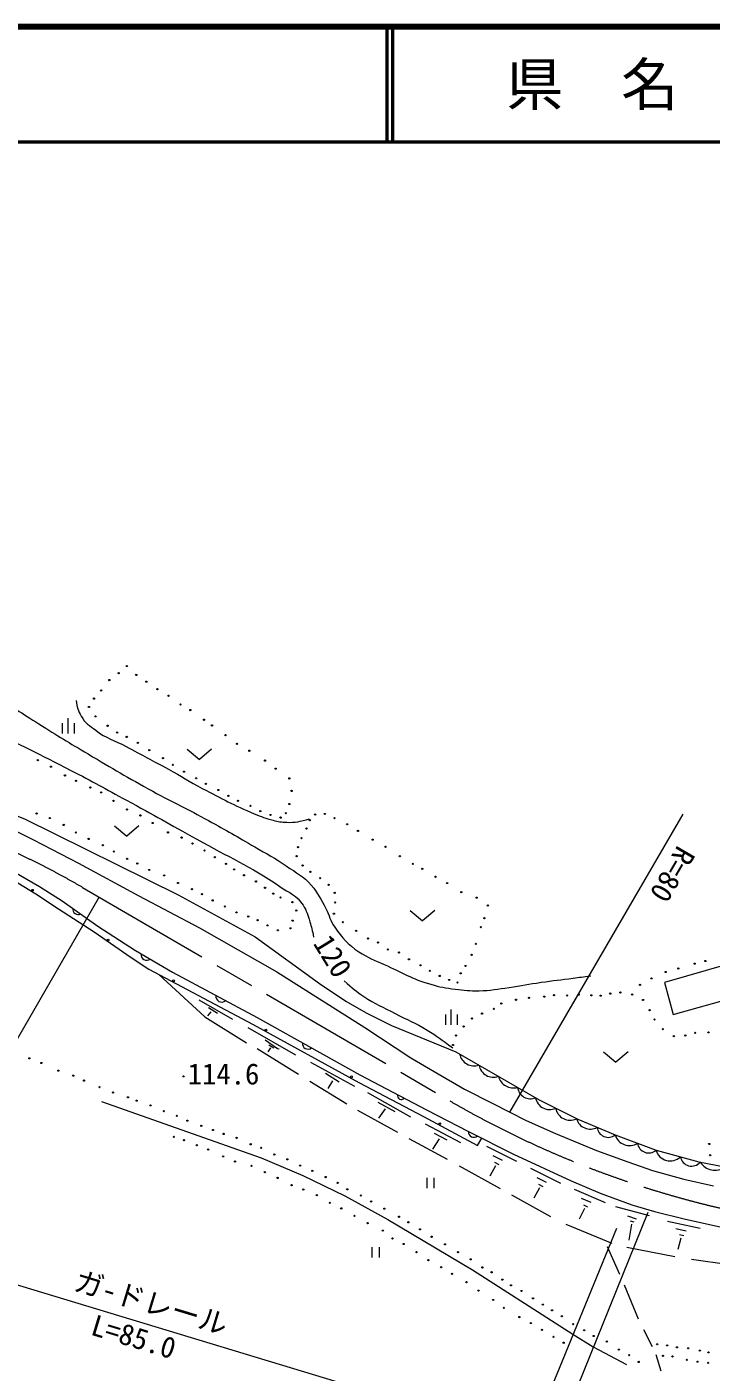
# Model space of a CAD drawing. Units: millimetres, scale not verified. Extents: x 40000 to 680000, y 20000 to 380000.
# Drawn here: x 266478 to 325950, y 263090 to 380000 of the extents above; entities that cross this region are included whole.
import ezdxf
from ezdxf.enums import TextEntityAlignment as Align

# ---------------------------------------------------------------- set-up
doc = ezdxf.new("R2010")
doc.units = ezdxf.units.MM
doc.header["$LTSCALE"] = 1000
doc.linetypes.add('CHAIN', pattern=[18.5, 12, -1.5, 3.5, -1.5])
for name, color, linetype, lineweight in [('M-BGD', 7, 'Continuous', 13), ('M-BMK', 2, 'CHAIN', 13), ('M-STR-HTXT', 7, 'Continuous', 13), ('M-TTL', 2, 'Continuous', 140), ('M-TTL-LINE', 7, 'Continuous', 50)]:
    doc.layers.add(name, color=color, linetype=linetype, lineweight=lineweight)
doc.layers.add('M-TTL-TXT', color=7, linetype='Continuous')
doc.styles.add('ＭＳ ゴシック', font='')
doc.styles.get('ＭＳ ゴシック').set_extended_font_data('MS Gothic')

msp = doc.modelspace()

# ---------------------------------------------------------------- linework, layer by layer
at = {"layer": 'M-BGD'}
for p, q in [((269551, 319488), (269551, 318591)), ((270062, 318591), (270062, 319913)), ((270573, 319488), (270573, 318591)), ((280401, 317230), (281467, 316332)), ((282532, 317230), (281467, 316332)), ((323479, 311582), (308429, 285679)), ((274087, 310552), (275153, 309655)), ((276219, 310552), (275153, 309655)), ((257779, 278429), (272751, 304376)), ((299801, 303203), (300867, 302306)), ((301932, 303203), (300867, 302306)), ((281416, 295441), (284351, 293759)), ((282269, 294768), (283054, 294270)), ((282456, 294407), (282182, 294045)), ((302857, 294181), (302857, 293283)), ((303368, 293283), (303368, 294605)), ((303879, 294181), (303879, 293283)), ((285693, 293042), (289815, 290677)), ((286502, 291215), (290096, 288986)), ((287659, 291260), (287410, 290917)), ((287933, 291229), (287497, 291503)), ((294996, 287925), (291164, 290009)), ((316599, 290928), (317664, 290030)), ((318730, 290928), (317664, 290030)), ((293622, 288289), (292435, 289046)), ((291077, 288379), (294278, 286394)), ((293052, 288411), (292641, 287728)), ((299857, 285256), (296113, 287359)), ((298501, 285710), (297025, 286532)), ((295207, 285845), (298702, 283934)), ((297613, 285971), (297043, 285149)), ((304193, 283027), (301118, 284644)), ((299676, 283402), (303001, 281584)), ((302324, 283354), (301735, 282476)), ((303006, 283251), (301903, 283831)), ((309056, 281389), (306448, 282707)), ((307821, 281484), (307003, 281882)), ((304040, 281013), (307604, 279044)), ((307204, 281014), (306705, 280113)), ((307524, 281114), (307161, 281303)), ((312883, 279475), (310276, 280793)), ((301227, 279978), (301227, 279081)), ((301850, 279978), (301850, 279081)), ((311649, 279570), (310830, 279969)), ((308608, 278490), (311984, 276624)), ((311032, 279100), (310533, 278200)), ((311351, 279201), (310989, 279389)), ((316763, 277797), (314080, 278955)), ((314937, 277311), (314493, 276381)), ((315525, 277817), (314684, 278165)), ((315250, 277430), (314877, 277596)), ((317650, 277483), (320553, 276698)), ((312576, 257482), (320482, 276999)), ((313325, 275948), (317313, 274298)), ((318674, 276670), (319445, 276418)), ((319024, 275941), (318786, 274567)), ((318926, 276222), (319221, 276151)), ((325006, 275573), (322150, 276188)), ((323787, 275352), (322895, 275531)), ((323309, 274742), (323054, 273744)), ((323593, 274919), (323195, 275010)), ((296471, 273945), (296471, 273048)), ((297094, 273945), (297094, 273048)), ((318022, 271562), (316932, 273981)), ((318621, 273948), (322784, 273128)), ((324245, 272897), (327520, 272443)), ((319647, 267700), (318435, 270645)), ((320849, 265288), (320103, 266764)), ((313928, 266376), (315706, 265275)), ((315706, 265275), (318585, 263751)), ((321615, 263176), (321176, 264597))]:
    msp.add_line(p, q, dxfattribs=at)
for points in [[(262041, 312822), (266261, 311164), (279638, 304560), (286327, 300920), (291915, 296856), (294201, 295332), (295979, 294316), (298180, 293215), (303768, 290929)], [(263701, 310991), (267066, 309351), (270949, 307332), (276221, 304486), (281478, 301710), (288208, 297882), (295863, 293025), (299858, 290396), (301877, 289218), (304506, 287683), (306967, 286421), (309869, 284949), (312413, 283813), (315988, 282341), (318722, 281353), (320846, 280617), (323594, 279867), (326160, 279292)], [(260673, 308709), (263076, 307778), (264821, 306874), (267576, 305297), (269532, 304056), (272648, 301857), (275913, 299727), (279121, 297852), (286482, 293899), (295430, 288915), (301203, 285886), (304862, 284004), (308787, 282027), (313799, 279698), (316302, 278626), (319057, 277637), (321034, 277049), (323599, 276397), (326607, 275745), (328773, 275345), (331780, 274756), (334598, 274231), (336785, 273831), (338005, 273642)], [(260589, 308213), (262998, 307071), (264633, 306249), (267251, 304660), (269216, 303361), (272328, 301342), (275539, 299113), (277067, 298103), (286152, 293299), (295332, 288245), (300953, 285290), (305649, 282795), (306013, 283424)], [(277943, 297640), (281953, 293976), (285570, 291705)], [(288413, 291166), (288270, 291198), (287192, 291952)], [(303768, 290929), (311015, 286753), (314354, 285059), (317616, 283704), (321172, 282376), (324873, 281367), (327130, 280918), (329238, 280615), (331696, 280372), (339134, 279692), (343471, 279117), (346261, 278528), (349639, 277668), (352210, 276827), (354500, 275930), (356098, 275107), (356687, 274799)], [(272949, 286611), (286835, 281700), (290475, 280176), (294116, 278398), (297841, 276366), (305207, 271964), (313928, 266376)]]:
    msp.add_lwpolyline(points, dxfattribs=at)
msp.add_lwpolyline([(321910, 296953), (322667, 294156), (328240, 295733), (327420, 298551)], close=True, dxfattribs=at)
for centre, radius in [((274455, 323835), 53.3), ((275170, 324452), 53.3), ((273642, 323233), 53.3), ((275984, 323681), 53.3), ((276867, 323092), 53.3), ((272315, 321625), 53.3), ((272932, 322335), 53.3), ((277820, 322447), 53.3), ((278788, 321873), 53.3), ((271871, 320896), 53.3), ((279825, 321115), 53.3), ((280680, 320625), 53.3), ((272446, 320078), 53.3), ((273493, 319265), 53.3), ((281872, 319784), 53.3), ((282573, 319293), 53.3), ((274325, 318667), 53.3), ((275156, 318293), 53.3), ((283737, 318452), 53.3), ((276119, 317769), 53.3), ((277119, 317143), 53.3), ((284746, 317695), 53.3), ((285812, 317092), 53.3), ((267430, 316279), 53.3), ((268565, 315704), 53.3), ((278306, 316442), 53.3), ((279166, 315863), 53.3), ((279166, 315863), 53.3), ((287171, 316237), 53.3), ((269785, 314947), 53.3), ((270738, 314471), 53.3), ((280129, 315274), 53.3), ((281194, 314694), 53.3), ((288097, 315536), 53.3), ((289288, 314685), 53.3), ((272000, 313896), 53.3), ((272939, 313475), 53.3), ((282036, 314208), 53.3), ((283120, 313676), 53.3), ((289485, 313601), 53.3), ((274005, 312732), 53.3), ((283989, 313171), 53.3), ((284830, 312741), 53.3), ((285914, 312302), 53.3), ((289298, 312461), 53.3), ((267325, 311639), 53.3), ((268474, 311246), 53.3), ((275183, 311989), 53.3), ((276346, 311470), 53.3), ((286765, 311844), 53.3), ((287653, 311507), 53.3), ((288531, 311283), 53.3), ((288980, 311666), 53.3), ((291070, 311048), 53.3), ((291538, 311541), 53.3), ((292376, 311597), 53.3), ((293211, 311229), 53.3), ((269680, 310643), 53.3), ((270730, 309989), 53.3), ((277412, 310811), 53.3), ((278745, 309994), 53.3), ((290780, 310326), 53.3), ((294320, 310699), 53.3), ((295253, 310123), 53.3), ((271842, 309428), 53.3), ((273076, 308877), 53.3), ((279923, 309545), 53.3), ((280876, 309022), 53.3), ((290037, 308714), 53.3), ((290346, 309499), 53.3), ((296529, 309366), 53.3), ((297650, 308749), 53.3), ((274039, 308335), 53.3), ((275198, 307690), 53.3), ((281913, 308423), 53.3), ((282811, 307835), 53.3), ((289925, 307929), 53.3), ((298898, 307922), 53.3), ((276076, 307297), 53.3), ((277105, 306727), 53.3), ((278404, 306260), 53.3), ((283783, 307264), 53.3), ((284498, 306783), 53.3), ((285348, 306269), 53.3), ((290444, 307116), 53.3), ((291117, 306569), 53.3), ((300020, 307263), 53.3), ((300847, 306828), 53.3), ((279609, 305596), 53.3), ((286386, 305736), 53.3), ((287180, 305185), 53.3), ((291972, 306022), 53.3), ((292701, 305433), 53.3), ((301996, 306141), 53.3), ((303006, 305595), 53.3), ((266957, 304968), 77.5), ((280834, 305063), 53.3), ((281703, 304624), 53.3), ((282628, 304082), 53.3), ((287891, 304671), 53.3), ((288517, 304334), 53.3), ((289554, 303932), 53.3), ((293234, 304746), 53.3), ((304240, 304796), 53.3), ((305571, 304319), 53.3), ((283685, 303559), 53.3), ((284694, 303044), 53.3), ((289891, 303203), 53.3), ((293164, 302931), 53.3), ((293276, 303905), 53.3), ((306539, 303632), 53.3), ((285722, 302680), 53.3), ((286535, 302362), 53.3), ((287395, 301914), 53.3), ((289386, 301661), 53.3), ((289573, 302325), 53.3), ((293935, 302188), 53.3), ((305936, 301753), 53.3), ((306244, 302538), 53.3), ((273534, 300645), 77.5), ((288292, 301484), 53.3), ((295099, 301431), 53.3), ((296122, 300772), 53.3), ((296991, 300421), 53.3), ((297847, 299818), 53.3), ((298828, 299552), 53.3), ((305137, 299356), 53.3), ((305501, 300309), 53.3), ((299683, 298963), 53.3), ((300693, 298444), 53.3), ((304604, 298388), 53.3), ((323101, 298171), 53.3), ((324522, 298582), 53.3), ((325457, 298816), 53.3), ((279228, 297095), 77.5), ((301506, 297968), 53.3), ((302361, 297519), 53.3), ((303188, 297169), 53.3), ((303903, 296944), 53.3), ((304184, 297743), 53.3), ((320774, 297311), 53.3), ((321998, 297862), 53.3), ((312298, 295844), 53.3), ((313438, 295825), 53.3), ((314438, 295900), 53.3), ((315541, 295834), 53.3), ((316354, 295806), 53.3), ((317186, 295984), 53.3), ((318064, 296077), 53.3), ((319092, 295900), 53.3), ((319774, 296750), 53.3), ((307061, 294666), 53.3), ((307715, 295124), 53.3), ((308998, 295451), 53.3), ((310120, 295619), 53.3), ((311447, 295722), 53.3), ((320037, 295433), 53.3), ((305173, 293816), 53.3), ((306042, 294246), 53.3), ((320607, 294549), 53.3), ((321027, 293736), 53.3), ((287257, 292813), 77.5), ((303768, 292347), 53.3), ((304435, 293124), 53.3), ((321756, 292895), 53.3), ((322710, 292292), 53.3), ((323705, 292348), 53.3), ((324560, 292572), 53.3), ((325724, 292615), 53.3), ((303519, 291516), 53.3), ((266694, 290357), 53.3), ((267741, 289955), 53.3), ((269209, 289283), 53.3), ((270508, 288853), 53.3), ((280086, 288794), 53.3), ((294683, 288752), 77.5), ((271442, 288423), 53.3), ((272792, 287856), 53.3), ((273955, 287393), 53.3), ((275259, 286973), 53.3), ((276016, 286678), 53.3), ((277222, 286272), 53.3), ((278386, 285767), 53.3), ((279507, 285360), 53.3), ((280419, 284940), 53.3), ((281638, 284491), 53.3), ((282652, 284127), 53.3), ((302365, 284678), 77.5), ((279248, 283542), 53.3), ((280132, 283248), 53.3), ((283578, 283790), 53.3), ((284709, 283444), 53.3), ((285933, 282893), 53.3), ((325789, 282915), 53.3), ((281246, 282806), 53.3), ((282235, 282428), 53.3), ((283538, 281839), 53.3), ((286840, 282575), 53.3), ((287980, 282005), 53.3), ((325873, 281934), 53.3), ((284569, 281397), 53.3), ((285999, 281019), 53.3), ((289111, 281584), 53.3), ((290230, 281035), 53.3), ((291282, 280587), 53.3), ((287156, 280472), 53.3), ((288270, 279967), 53.3), ((292445, 280040), 53.3), ((293483, 279535), 53.3), ((289490, 279336), 53.3), ((290499, 278958), 53.3), ((291677, 278474), 53.3), ((294324, 278974), 53.3), ((295502, 278442), 53.3), ((292813, 277801), 53.3), ((293801, 277317), 53.3), ((296399, 277923), 53.3), ((297549, 277292), 53.3), ((294958, 276665), 53.3), ((296093, 276035), 53.3), ((298824, 276591), 53.3), ((299638, 276114), 53.3), ((297418, 275383), 53.3), ((298259, 274710), 53.3), ((300647, 275497), 53.3), ((301656, 274853), 53.3), ((299227, 274226), 53.3), ((300339, 273521), 53.3), ((302820, 274194), 53.3), ((301376, 272820), 53.3), ((303942, 273507), 53.3), ((305049, 272890), 53.3), ((302484, 272203), 53.3), ((303423, 271628), 53.3), ((306073, 272189), 53.3), ((306872, 271768), 53.3), ((304685, 270913), 53.3), ((305736, 270170), 53.3), ((307811, 271123), 53.3), ((308554, 270633), 53.3), ((309466, 270142), 53.3), ((307012, 269357), 53.3), ((310475, 269497), 53.3), ((311330, 268950), 53.3), ((307937, 268670), 53.3), ((309283, 267871), 53.3), ((312129, 268459), 53.3), ((312971, 267941), 53.3), ((310279, 267352), 53.3), ((311260, 266763), 53.3), ((313966, 267254), 53.3), ((314919, 266721), 53.3), ((312255, 266160), 53.3), ((313139, 265641), 53.3), ((315746, 266230), 53.3), ((316882, 265740), 53.3), ((321259, 265507), 53.3), ((322129, 265414), 53.3), ((317934, 265039), 53.3), ((318831, 264562), 53.3), ((321769, 264506), 53.3), ((322597, 264452), 53.3), ((322980, 265246), 53.3), ((323953, 265157), 53.3), ((324971, 264956), 53.3), ((325728, 264807), 53.3), ((319658, 263973), 53.3), ((323838, 264157), 53.3), ((324765, 263994), 53.3), ((325690, 263891), 53.3)]:
    msp.add_circle(centre, radius, dxfattribs=at)
for centre, radius, start, end in [((270926, 303318), 460, 170.73229, 298.84132), ((276895, 299381), 502, 172.83313, 306.57983), ((283416, 295771), 525, 173.97195, 309.54374), ((290920, 291663), 500, 175.28606, 306.47905), ((305361, 290990), 1293, 191.02506, 289.06812), ((307013, 289961), 1244, 188.9294, 291.16377), ((308772, 289134), 1352, 194.30649, 285.78669), ((310235, 287941), 1100, 185.59267, 294.50051), ((299017, 287122), 338, 165.80677, 318.8311), ((311900, 287133), 1224, 189.07108, 295.96829), ((313692, 286263), 1277, 190.42417, 295.77411), ((315452, 285459), 1253, 196.04591, 298.3033), ((317009, 284459), 969, 186.08698, 308.78991), ((305317, 283949), 459, 173.04204, 313.50093), ((318853, 284064), 1289, 196.22596, 302.84358), ((320528, 283122), 986, 188.24937, 310.82016), ((322393, 282706), 1265, 195.1225, 314.36726), ((324254, 281985), 993, 190.57831, 319.53377), ((326266, 282113), 1475, 211.62335, 305.89369)]:
    msp.add_arc(centre, radius, start, end, dxfattribs=at)
for points, knots in [([(235959, 345933), (236644, 345802), (236886, 345751), (237445, 345527), (238045, 345285), (238357, 345082), (238889, 344713), (240400, 343667), (241077, 342860), (242478, 341671), (243683, 340648), (244405, 340127), (245562, 339049), (246534, 338144), (247108, 337657), (247967, 336643), (248638, 335850), (248888, 335310), (249481, 334456), (250473, 333026), (251007, 332209), (252025, 330797), (253357, 328950), (254175, 327968), (255516, 326128), (256318, 325029), (256693, 324358), (257535, 323289), (258115, 322554), (258413, 322101), (259132, 321502), (259927, 320839), (260439, 320548), (261328, 320019), (262028, 319602), (262430, 319388), (263151, 319009), (265925, 317552), (267524, 316823), (270308, 315385), (272213, 314402), (273263, 313818), (275145, 312791), (277538, 311486), (278866, 310733), (281244, 309399), (284070, 307813), (285790, 307139), (288460, 305301), (289293, 304728), (289935, 304534), (290479, 303682), (290809, 303167), (290883, 302814), (291068, 302231), (291232, 301715), (291276, 301520), (291404, 300885)], [0, 0, 0, 0, 1, 1, 1, 2, 2, 2, 3, 3, 3, 4, 4, 4, 5, 5, 5, 6, 6, 6, 7, 7, 7, 8, 8, 8, 9, 9, 9, 10, 10, 10, 11, 11, 11, 12, 12, 12, 13, 13, 13, 14, 14, 14, 15, 15, 15, 16, 16, 16, 17, 17, 17, 18, 18, 18, 19, 19, 19, 19]), ([(258169, 326674), (259030, 325853), (259273, 325637), (259999, 324992), (261394, 323750), (262187, 323059), (263700, 321964), (265154, 320911), (266015, 320386), (267527, 319419), (269174, 318367), (270116, 317809), (271797, 316811), (273975, 315518), (275192, 314786), (277411, 313566), (279288, 312534), (280393, 312055), (282269, 311021), (283852, 310150), (284728, 309644), (286286, 308729), (287363, 308096), (288002, 307796), (289027, 307082), (289907, 306467), (290499, 306212), (291200, 305399), (291807, 304695), (292011, 304194), (292462, 303380), (292803, 302765), (292817, 302321), (293233, 301754), (293923, 300814), (294348, 300263), (295322, 299623), (296130, 299092), (296656, 298916), (297537, 298515), (299098, 297806), (299929, 297273), (301575, 296791), (302389, 296552), (302865, 296486), (303706, 296370), (304509, 296260), (304966, 296219), (305776, 296235), (306800, 296255), (307368, 296381), (308384, 296515), (309476, 296660), (310078, 296807), (311169, 296964), (312258, 297120), (312872, 297182), (313962, 297328), (314565, 297409), (314754, 297435), (315505, 297539)], [0, 0, 0, 0, 1, 1, 1, 2, 2, 2, 3, 3, 3, 4, 4, 4, 5, 5, 5, 6, 6, 6, 7, 7, 7, 8, 8, 8, 9, 9, 9, 10, 10, 10, 11, 11, 11, 12, 12, 12, 13, 13, 13, 14, 14, 14, 15, 15, 15, 16, 16, 16, 17, 17, 17, 18, 18, 18, 19, 19, 19, 20, 20, 20, 20]), ([(270749, 321470), (270848, 320861), (270914, 320579), (271197, 320086), (271538, 319493), (271915, 319286), (272459, 318871), (273388, 318164), (274065, 318011), (275095, 317460), (276534, 316690), (277348, 316273), (278780, 315488), (279940, 314852), (280548, 314420), (281724, 313815), (283468, 312917), (284427, 312370), (286238, 311618), (286865, 311359), (287222, 311217), (287879, 311049), (288331, 310934), (288595, 310895), (289061, 310871), (289843, 310829), (290177, 310958), (291043, 311179)], [0, 0, 0, 0, 1, 1, 1, 2, 2, 2, 3, 3, 3, 4, 4, 4, 5, 5, 5, 6, 6, 6, 7, 7, 7, 8, 8, 8, 9, 9, 9, 9]), ([(294062, 297093), (294810, 296423), (295064, 296223), (295760, 295737), (296752, 295046), (297414, 294829), (298482, 294262), (299561, 293689), (300217, 293462), (301258, 292821), (302162, 292264), (302474, 292037), (303487, 291265)], [0, 0, 0, 0, 1, 1, 1, 2, 2, 2, 3, 3, 3, 4, 4, 4, 4])]:
    msp.add_open_spline(points, degree=3, knots=knots, dxfattribs=at)
at = {"layer": 'M-BMK'}
msp.add_line((271302, 305218), (303232, 286668), dxfattribs=at)
for centre, radius, start, end in [((235485, 243568), 71300, 59.84446, 86.05738), ((346129, 360504), 85393, 239.84446, 262.17016)]:
    msp.add_arc(centre, radius, start, end, dxfattribs=at)
at = {"layer": 'M-STR-HTXT'}
for p, q in [((240334, 278340), (310177, 257200)), ((317736, 275558), (309945, 256637))]:
    msp.add_line(p, q, dxfattribs=at)
at = {"layer": 'M-TTL'}
msp.add_line((680000, 380000), (40000, 380000), dxfattribs=at)
at = {"layer": 'M-TTL-LINE'}
for p, q in [((297750, 380000), (297750, 370000)), ((298250, 380000), (298250, 370000)), ((40000, 370000), (680000, 370000))]:
    msp.add_line(p, q, dxfattribs=at)

# ---------------------------------------------------------------- texts
at = {"layer": 'M-BGD', "style": 'ＭＳ ゴシック'}
for s, rotation, p in [('R=80', 239.843, (322581, 309235)), ('120', 301.555, (290843, 300067))]:
    msp.add_text(s, height=1833, rotation=rotation, dxfattribs=at).set_placement(p, align=Align.BOTTOM_LEFT)
msp.add_text('114.6', height=1833, dxfattribs=at).set_placement((280450, 287536), align=Align.BOTTOM_LEFT)
at = {"layer": 'M-STR-HTXT', "style": 'ＭＳ ゴシック'}
for s, p in [('ガ-ドレール', (270284, 269720)), ('L=85.0', (271763, 265842))]:
    msp.add_text(s, height=1833, rotation=343.16, dxfattribs=at).set_placement(p, align=Align.BOTTOM_LEFT)
at = {"layer": 'M-TTL-TXT', "style": 'ＭＳ ゴシック'}
msp.add_text('県\u3000名', height=3666, dxfattribs=at).set_placement((315625, 375000), align=Align.MIDDLE_CENTER)

doc.saveas('drawing.dxf')
